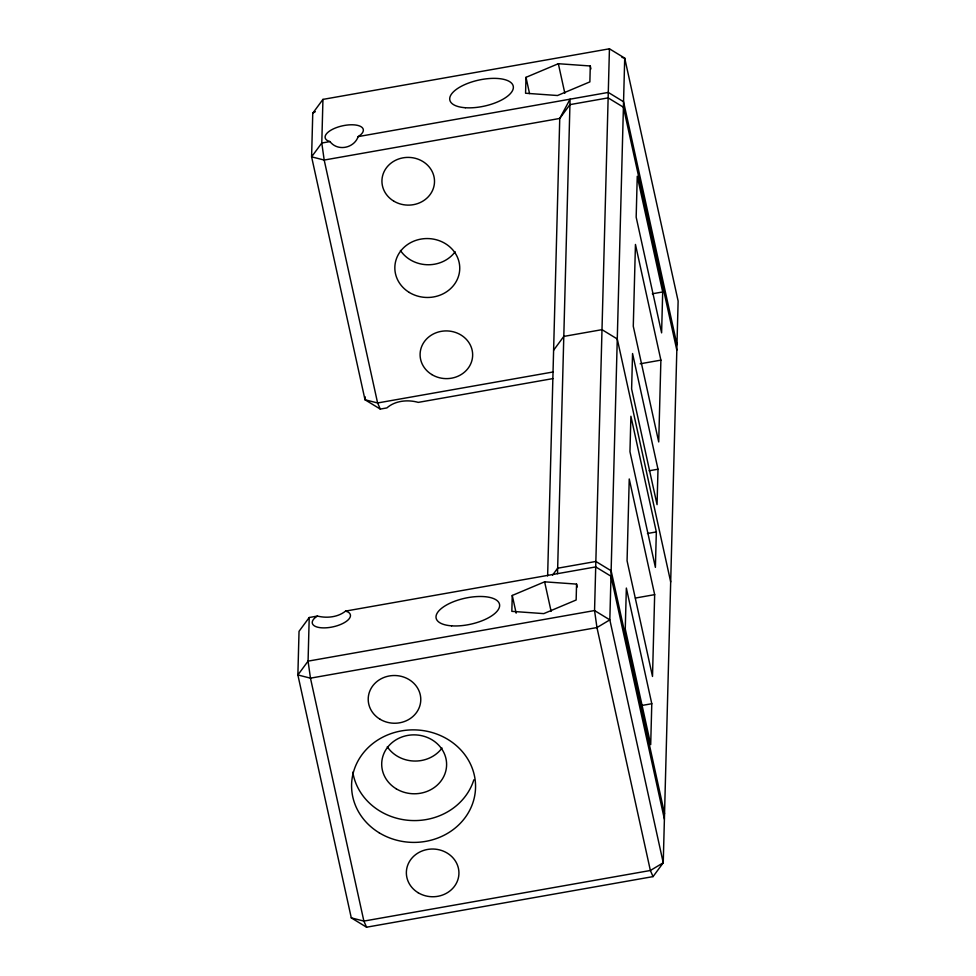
<?xml version="1.0" encoding="UTF-8"?>
<svg xmlns="http://www.w3.org/2000/svg" width="976" height="976" viewBox="0 0 976 976"><rect width="100%" height="100%" fill="white"/><g stroke="black" fill="none" stroke-linecap="round" stroke-linejoin="round"><path stroke-width="1.46" d="M664.4 819.157L610.988 576.23L595.714 566.922L345.602 611.086C337.891 617.296 326.814 618.394 317.407 616.063L309.221 617.515L299.034 631.326L297.875 674.965L351.287 917.879L366.561 927.2L653.054 876.607L663.241 862.784L678.125 301.035L624.713 58.121L609.439 48.8L322.946 99.393L312.759 113.216L311.6 156.843L365.012 399.77L380.286 409.078L386.886 407.919C395.17 400.587 407.907 399.428 418.265 402.38L553.002 378.578M309.221 617.515L308.074 661.142L310.466 678.161L363.877 921.088L366.561 927.2M322.946 99.393L321.787 143.033L324.191 160.052L377.602 402.966L380.286 409.078M365.097 396.756L365.012 399.77L377.602 402.966L553.148 371.966M512.266 595.458L511.839 611.354L543.778 613.623L576.145 599.996L576.56 584.099L544.62 581.83L512.266 595.458L516.158 613.172M525.991 77.336L525.564 93.245L557.503 95.514L589.87 81.886L590.285 65.978L558.345 63.708L525.991 77.336L529.553 93.586M547.634 575.962L559.748 118.45L570.082 99.174L557.516 573.668M609.439 48.8L594.555 610.549L596.958 627.568L650.37 870.494L653.054 876.607M651.785 703.72L650.699 744.627L625.262 628.947L626.348 588.052L651.785 703.72L641.415 705.55M654.664 594.64L652.505 676.453L627.068 560.773L629.239 478.972L654.664 594.64L635.425 598.044M656.336 531.932L655.396 567.373L629.959 451.705L630.899 416.252L656.336 531.932L647.454 533.494M657.995 469.212L657.055 504.653L631.618 388.985L632.558 353.532L657.995 469.212L649.113 470.774M660.886 360.132L658.715 441.933L633.278 326.265L635.449 244.451L660.886 360.132L640.158 363.792M662.692 291.958L661.606 332.865L636.169 217.184L637.255 176.278L662.692 291.958L652.322 293.788M358.168 136.603C354.129 148.242 337.598 151.67 329.973 141.581L327.57 140.654A19.483 7.979 -12.4 0 1 344.43 125.453A19.483 7.979 -12.4 0 1 360.656 134.81L358.168 136.603L608.28 92.427L623.554 101.748L676.966 344.674M553.612 350.238L563.799 336.415L601.997 329.668L617.271 338.989L670.683 581.916M552.562 575.12L557.662 568.215L595.86 561.468L611.135 570.777L664.546 813.703M317.407 616.063L314.931 617.857A19.483 7.979 -12.4 0 0 331.145 627.214A19.483 7.979 -12.4 0 0 348.017 612.025L345.602 611.086M312.759 113.216L315.333 111.667M329.973 141.581L321.787 143.033L311.6 156.843L324.191 160.052L559.748 118.45L569.935 104.627L608.133 97.881L623.408 107.201L676.819 350.128M621.907 57.401L624.713 58.121L609.829 619.87L663.241 862.784L650.37 870.494L363.877 921.088L351.287 917.879M590.285 65.978L590.931 68.93M558.345 63.708L564.836 93.245M576.56 584.099L577.219 587.052M544.62 581.83L551.123 611.366M442.018 748.067A32.464 29.463 1.5 0 1 387.277 746.762M473.824 779.848A62 56.266 1.5 0 1 410.14 820.45A62 56.266 1.5 0 1 352.8 772.162M455.158 251.771A32.464 29.463 1.5 0 1 400.416 250.466M308.074 661.142L297.875 674.965L310.466 678.161L596.958 627.568L609.829 619.87L594.555 610.549L308.074 661.142M396.134 788.742A32.464 29.463 1.5 0 0 446.544 766.367A32.464 29.463 1.5 0 0 399.77 737.844A32.464 29.463 1.5 0 0 396.134 788.742M379.908 719.166A26.291 23.863 1.5 0 0 420.729 701.036A26.291 23.863 1.5 0 0 382.848 677.93A26.291 23.863 1.5 0 0 379.908 719.166M418.057 892.674A26.291 23.863 1.5 0 0 458.879 874.557A26.291 23.863 1.5 0 0 420.998 851.438A26.291 23.863 1.5 0 0 418.057 892.674M379.164 832.784A62 56.266 1.5 0 0 475.434 790.06A62 56.266 1.5 0 0 386.106 735.562A62 56.266 1.5 0 0 379.164 832.784M451.583 625.836A32.464 13.31 -12.4 0 0 499.639 605.596A32.464 13.31 -12.4 0 0 452.205 602.229A32.464 13.31 -12.4 0 0 451.583 625.836M409.286 292.446A32.464 29.463 1.5 0 0 459.684 270.071A32.464 29.463 1.5 0 0 412.909 241.536A32.464 29.463 1.5 0 0 409.286 292.446M431.782 374.552A26.291 23.863 1.5 0 0 472.604 356.435A26.291 23.863 1.5 0 0 434.723 333.328A26.291 23.863 1.5 0 0 431.782 374.552M393.633 201.044A26.291 23.863 1.5 0 0 434.454 182.927A26.291 23.863 1.5 0 0 396.573 159.808A26.291 23.863 1.5 0 0 393.633 201.044M465.296 107.726A32.464 13.31 -12.4 0 0 513.364 87.486A32.464 13.31 -12.4 0 0 465.93 84.107A32.464 13.31 -12.4 0 0 465.296 107.726"/></g></svg>
